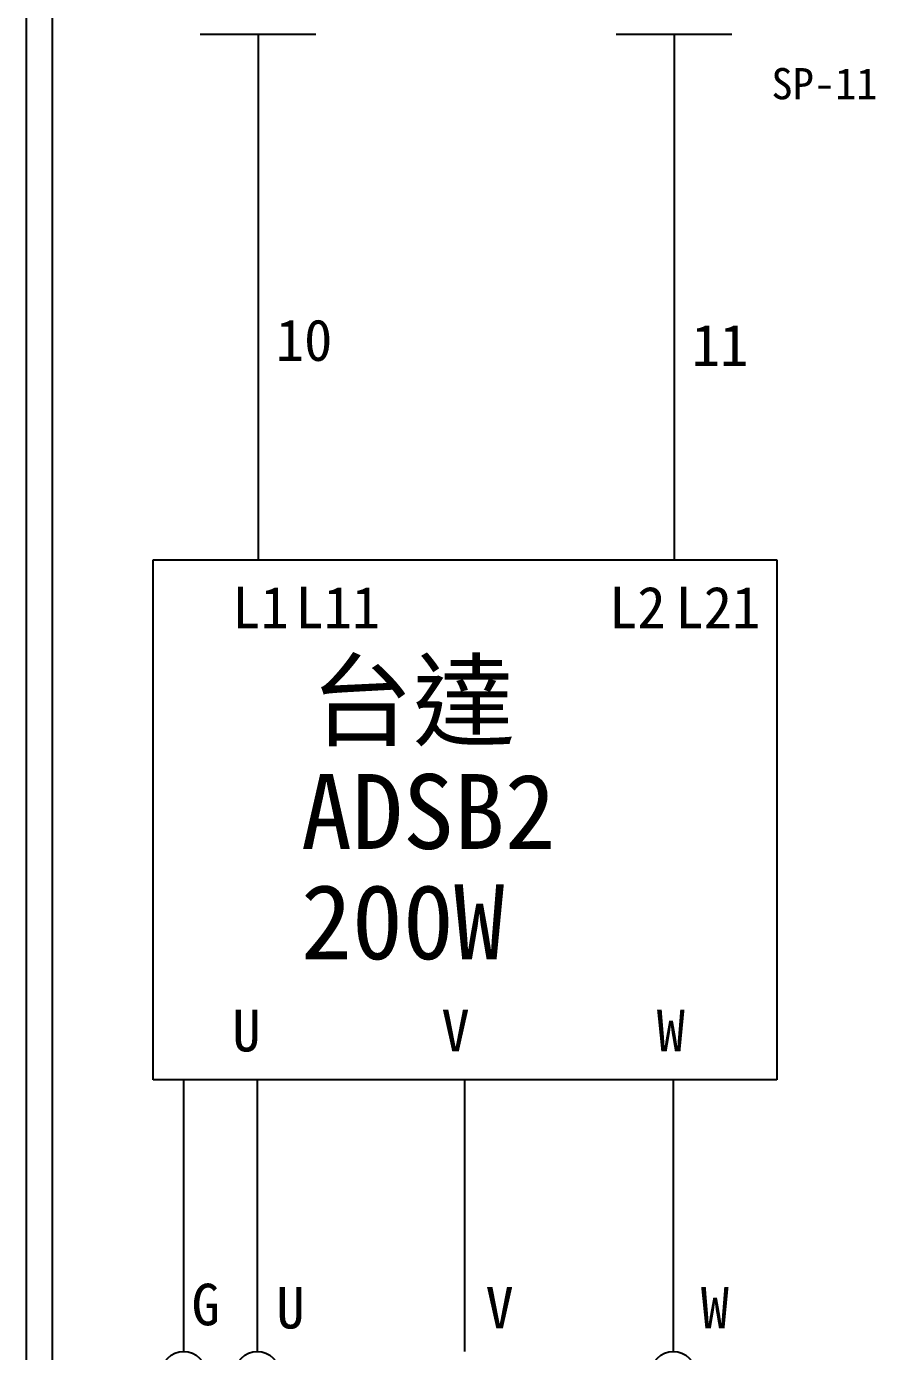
# Model space of a CAD drawing. Extents: x 10 to 297, y 3 to 207.
# Drawn here: x 10 to 50.8, y 57.4 to 121.1 of the extents above; entities that cross this region are included whole.
import ezdxf

# ---------------------------------------------------------------- set-up
doc = ezdxf.new("R2010")
doc.units = 0
doc.layers.get('0').update_dxf_attribs({"linetype": 'CONTINUOUS'})
doc.layers.add('圖框層', color=7, linetype='CONTINUOUS')
doc.layers.add('標尺寸層', color=3, linetype='CONTINUOUS')
doc.styles.add('STSL', font='kaiu.ttf')

msp = doc.modelspace()

# ---------------------------------------------------------------- linework, layer by layer
msp.add_line((41.093, 70.429), (41.098, 57.361))
for centre in [(17.557, 56.29), (21.098, 56.29), (41.098, 56.29)]:
    msp.add_circle(centre, 1.071)
at = {"layer": '圖框層', "color": 7}
for p, q in [((10, 3), (10, 206.969)), ((11.25, 4.25), (11.25, 205.719))]:
    msp.add_line(p, q, dxfattribs=at)
at = {"layer": '標尺寸層', "color": 7}
for p, q in [((18.351, 120.701), (23.919, 120.701)), ((21.135, 120.701), (21.144, 95.424)), ((38.351, 120.701), (43.919, 120.701)), ((41.135, 120.701), (41.144, 95.431)), ((16.092, 95.422), (41.083, 95.431)), ((16.092, 70.422), (16.092, 95.422)), ((41.083, 95.431), (46.083, 95.431)), ((46.083, 95.431), (46.083, 70.431)), ((21.092, 70.422), (16.092, 70.422)), ((17.557, 57.361), (17.557, 70.422)), ((46.083, 70.431), (21.092, 70.422)), ((21.093, 70.422), (21.098, 57.361)), ((31.083, 57.357), (31.078, 70.426))]:
    msp.add_line(p, q, dxfattribs=at)

# ---------------------------------------------------------------- texts
at = {"layer": '圖框層', "color": 4, "style": 'STSL'}
for s, height, p in [('SP-11', 1.5, (45.818, 117.576)), ('10', 2, (21.985, 104.995)), ('11', 2, (41.985, 104.754)), ('L1', 2, (19.893, 92.141)), ('L11', 2, (22.925, 92.141)), ('L2', 2, (38.01, 92.141)), ('L21', 2, (41.204, 92.141)), ('台達', 3.6, (23.666, 86.855)), ('ADSB2', 3.6, (23.199, 81.528)), ('200W', 3.6, (23.199, 76.223)), ('U', 2, (19.893, 71.792)), ('V', 2, (29.949, 71.792)), ('W', 2, (40.301, 71.792)), ('G', 2, (17.938, 58.621)), ('U', 2, (22.012, 58.468)), ('V', 2, (32.068, 58.468)), ('W', 2, (42.42, 58.468))]:
    msp.add_text(s, height=height, dxfattribs=at).set_placement(p)

doc.saveas('drawing.dxf')
